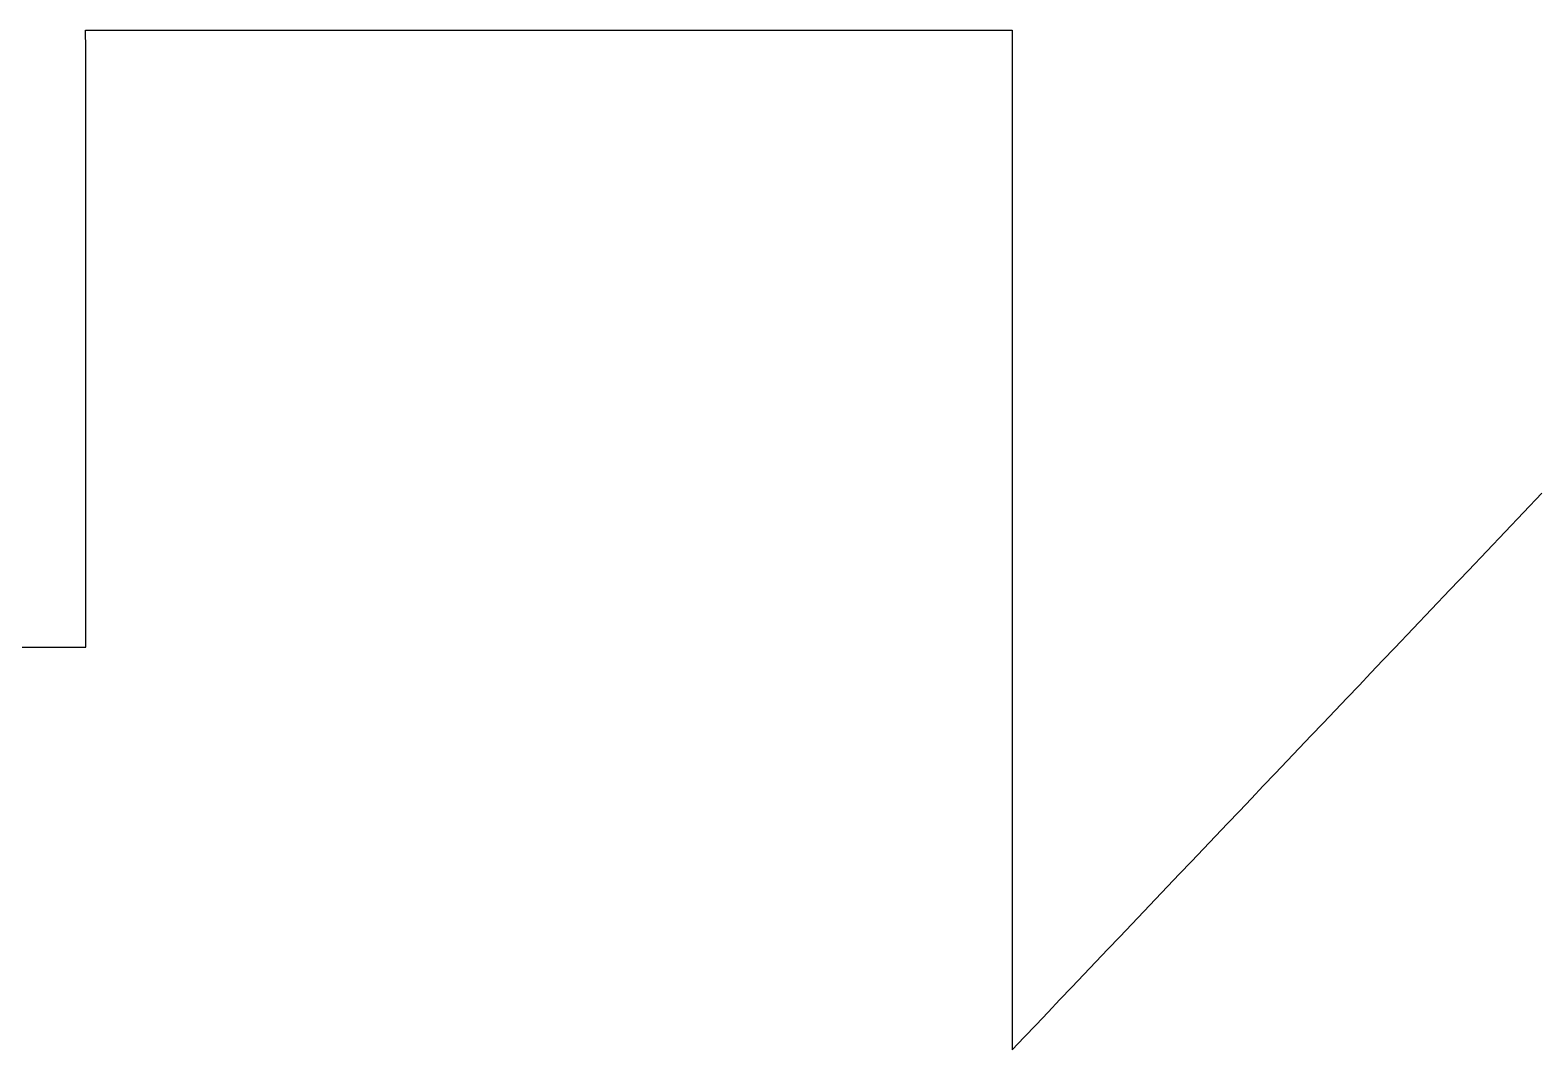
# Model space of a CAD drawing. Extents: x 0.1 to 59.6, y 0.2 to 53.5.
# Drawn here: x 25.354 to 29.865, y 24.522 to 27.573 of the extents above; entities that cross this region are included whole.
import ezdxf

# ---------------------------------------------------------------- set-up
doc = ezdxf.new("R2010")
doc.units = 0
doc.layers.add('BASE', color=7, linetype='CONTINUOUS')

msp = doc.modelspace()

# ---------------------------------------------------------------- linework, layer by layer
at = {"layer": 'BASE', "color": 7}
for p, q in [((25.5201, 27.5735), (25.6068, 27.5735)), ((25.5211, 27.5164), (25.5201, 27.5735)), ((25.6068, 27.5735), (25.6935, 27.5735)), ((25.6935, 27.5735), (25.7802, 27.5735)), ((25.7802, 27.5735), (25.8669, 27.5735)), ((25.8669, 27.5735), (25.9535, 27.5735)), ((25.9535, 27.5735), (26.0402, 27.5735)), ((26.0402, 27.5735), (26.1269, 27.5735)), ((26.1269, 27.5735), (26.2136, 27.5735)), ((26.2136, 27.5735), (26.3003, 27.5735)), ((26.3003, 27.5735), (26.3869, 27.5735)), ((26.3869, 27.5735), (26.4736, 27.5735)), ((26.4736, 27.5735), (26.5603, 27.5735)), ((26.5603, 27.5735), (26.647, 27.5735)), ((26.647, 27.5735), (26.7337, 27.5735)), ((26.7337, 27.5735), (26.8203, 27.5735)), ((26.8203, 27.5735), (26.907, 27.5735)), ((26.907, 27.5735), (26.9937, 27.5735)), ((26.9937, 27.5735), (27.0804, 27.5735)), ((27.0804, 27.5735), (27.1671, 27.5735)), ((27.1671, 27.5735), (27.2537, 27.5735)), ((27.2537, 27.5735), (27.3404, 27.5735)), ((27.3404, 27.5735), (27.4271, 27.5735)), ((27.4271, 27.5735), (27.5138, 27.5735)), ((27.5138, 27.5735), (27.6005, 27.5735)), ((27.6005, 27.5735), (27.6871, 27.5735)), ((27.6871, 27.5735), (27.7738, 27.5735)), ((27.7738, 27.5735), (27.8605, 27.5735)), ((27.8605, 27.5735), (27.9472, 27.5735)), ((27.9472, 27.5735), (28.0339, 27.5735)), ((28.0339, 27.5735), (28.1205, 27.5735)), ((28.1205, 27.5735), (28.2072, 27.5735)), ((28.2072, 27.5735), (28.2939, 27.5735)), ((28.2939, 27.5735), (28.2939, 27.5157)), ((25.5211, 27.4587), (25.5211, 27.5164)), ((28.2939, 27.5157), (28.2939, 27.458)), ((25.5211, 27.401), (25.5211, 27.4587)), ((28.2939, 27.458), (28.2939, 27.4002)), ((25.521, 27.3433), (25.5211, 27.401)), ((28.2939, 27.4002), (28.2939, 27.3425)), ((25.521, 27.2855), (25.521, 27.3433)), ((28.2939, 27.3425), (28.2939, 27.2847)), ((25.521, 27.2278), (25.521, 27.2855)), ((28.2939, 27.2847), (28.2939, 27.227)), ((25.521, 27.1701), (25.521, 27.2278)), ((28.2939, 27.227), (28.2939, 27.1692)), ((25.521, 27.1124), (25.521, 27.1701)), ((28.2939, 27.1692), (28.2939, 27.1115)), ((25.5209, 27.0546), (25.521, 27.1124)), ((28.2939, 27.1115), (28.2939, 27.0537)), ((25.5209, 26.9969), (25.5209, 27.0546)), ((28.2939, 27.0537), (28.2939, 26.996)), ((25.5209, 26.9392), (25.5209, 26.9969)), ((28.2939, 26.996), (28.2939, 26.9382)), ((25.5209, 26.8815), (25.5209, 26.9392)), ((28.2939, 26.9382), (28.2939, 26.8805)), ((25.5209, 26.8238), (25.5209, 26.8815)), ((28.2939, 26.8805), (28.2939, 26.8227)), ((25.5208, 26.766), (25.5209, 26.8238)), ((28.2939, 26.8227), (28.2939, 26.765)), ((25.5208, 26.7083), (25.5208, 26.766)), ((28.2939, 26.765), (28.2939, 26.7072)), ((25.5208, 26.6506), (25.5208, 26.7083)), ((28.2939, 26.7072), (28.2939, 26.6495)), ((25.5208, 26.5929), (25.5208, 26.6506)), ((28.2939, 26.6495), (28.2939, 26.5917)), ((25.5208, 26.5352), (25.5208, 26.5929)), ((28.2939, 26.5917), (28.2939, 26.534)), ((25.5207, 26.4775), (25.5208, 26.5352)), ((28.2939, 26.534), (28.2939, 26.4762)), ((25.5207, 26.4197), (25.5207, 26.4775)), ((28.2939, 26.4762), (28.2939, 26.4185)), ((25.5207, 26.362), (25.5207, 26.4197)), ((28.2939, 26.4185), (28.2939, 26.3607)), ((25.5207, 26.3043), (25.5207, 26.362)), ((28.2939, 26.3607), (28.2939, 26.303)), ((25.5207, 26.2466), (25.5207, 26.3043)), ((28.2939, 26.303), (28.2939, 26.2452)), ((25.5207, 26.1888), (25.5207, 26.2466)), ((28.2939, 26.2452), (28.2939, 26.1875)), ((25.5206, 26.1311), (25.5207, 26.1888)), ((28.2939, 26.1875), (28.2939, 26.1297)), ((29.8248, 26.1297), (29.8797, 26.1875)), ((25.5206, 26.0734), (25.5206, 26.1311)), ((28.2939, 26.1297), (28.2939, 26.072)), ((29.7698, 26.072), (29.8248, 26.1297)), ((25.5206, 26.0157), (25.5206, 26.0734)), ((28.2939, 26.072), (28.2939, 26.0142)), ((29.7148, 26.0142), (29.7698, 26.072)), ((25.5206, 25.958), (25.5206, 26.0157)), ((28.2939, 26.0142), (28.2939, 25.9565)), ((29.6598, 25.9565), (29.7148, 26.0142)), ((25.5206, 25.9002), (25.5206, 25.958)), ((28.2939, 25.9565), (28.2939, 25.8987)), ((29.6048, 25.8987), (29.6598, 25.9565)), ((25.5205, 25.8425), (25.5206, 25.9002)), ((28.2939, 25.8987), (28.2939, 25.841)), ((29.5498, 25.841), (29.6048, 25.8987)), ((25.5205, 25.7848), (25.5205, 25.8425)), ((28.2939, 25.841), (28.2939, 25.7832)), ((29.4948, 25.7832), (29.5498, 25.841)), ((25.5205, 25.7271), (25.5205, 25.7848)), ((28.2939, 25.7832), (28.2939, 25.7255)), ((29.4398, 25.7255), (29.4948, 25.7832)), ((25.2281, 25.7271), (25.3743, 25.7271)), ((25.3743, 25.7271), (25.5205, 25.7271)), ((28.2939, 25.7255), (28.2939, 25.6879)), ((29.404, 25.6879), (29.4398, 25.7255)), ((28.2939, 25.6879), (28.2939, 25.6503)), ((29.3682, 25.6503), (29.404, 25.6879)), ((28.2939, 25.6503), (28.2939, 25.6126)), ((29.3324, 25.6126), (29.3682, 25.6503)), ((28.2939, 25.6126), (28.2939, 25.575)), ((29.2966, 25.575), (29.3324, 25.6126)), ((28.2939, 25.575), (28.2939, 25.5374)), ((28.2939, 25.5374), (28.2939, 25.4998)), ((29.225, 25.4998), (29.2608, 25.5374)), ((29.2608, 25.5374), (29.2966, 25.575)), ((28.2939, 25.4998), (28.2939, 25.4622)), ((29.1892, 25.4622), (29.225, 25.4998)), ((28.2939, 25.4622), (28.2939, 25.4246)), ((29.1533, 25.4246), (29.1892, 25.4622)), ((28.2939, 25.4246), (28.2939, 25.387)), ((29.1175, 25.387), (29.1533, 25.4246)), ((28.2939, 25.387), (28.2939, 25.3494)), ((29.0817, 25.3494), (29.1175, 25.387)), ((28.2939, 25.3494), (28.2939, 25.3118)), ((28.2939, 25.3118), (28.2939, 25.2742)), ((29.0101, 25.2742), (29.0459, 25.3118)), ((29.0459, 25.3118), (29.0817, 25.3494)), ((28.2939, 25.2742), (28.2939, 25.2365)), ((28.9743, 25.2365), (29.0101, 25.2742)), ((28.2939, 25.2365), (28.2939, 25.1989)), ((28.9385, 25.1989), (28.9743, 25.2365)), ((28.2939, 25.1989), (28.2939, 25.1613)), ((28.9027, 25.1613), (28.9385, 25.1989)), ((28.2939, 25.1613), (28.2939, 25.1237)), ((28.8669, 25.1237), (28.9027, 25.1613)), ((28.2939, 25.1237), (28.2939, 25.0861)), ((28.2939, 25.0861), (28.2939, 25.0485)), ((28.7952, 25.0485), (28.8311, 25.0861)), ((28.8311, 25.0861), (28.8669, 25.1237)), ((28.2939, 25.0485), (28.2939, 25.0109)), ((28.7594, 25.0109), (28.7952, 25.0485)), ((28.2939, 25.0109), (28.2939, 24.9733)), ((28.7236, 24.9733), (28.7594, 25.0109)), ((28.2939, 24.9733), (28.2939, 24.9357)), ((28.6878, 24.9357), (28.7236, 24.9733)), ((28.2939, 24.9357), (28.2939, 24.8981)), ((28.652, 24.8981), (28.6878, 24.9357)), ((28.2939, 24.8981), (28.2939, 24.8604)), ((28.2939, 24.8604), (28.2939, 24.8228)), ((28.5804, 24.8228), (28.6162, 24.8604)), ((28.6162, 24.8604), (28.652, 24.8981)), ((28.2939, 24.8228), (28.2939, 24.7852)), ((28.5446, 24.7852), (28.5804, 24.8228)), ((28.2939, 24.7852), (28.2939, 24.7476)), ((28.5088, 24.7476), (28.5446, 24.7852)), ((28.2939, 24.7476), (28.2939, 24.71)), ((28.473, 24.71), (28.5088, 24.7476)), ((28.2939, 24.71), (28.2939, 24.6724)), ((28.4371, 24.6724), (28.473, 24.71)), ((28.2939, 24.6724), (28.2939, 24.6348)), ((28.2939, 24.6348), (28.2939, 24.5972)), ((28.3655, 24.5972), (28.4013, 24.6348)), ((28.4013, 24.6348), (28.4371, 24.6724)), ((28.2939, 24.5972), (28.2939, 24.5596)), ((28.3297, 24.5596), (28.3655, 24.5972)), ((28.2939, 24.5596), (28.2939, 24.522)), ((28.2939, 24.522), (28.3297, 24.5596))]:
    msp.add_line(p, q, dxfattribs=at)

doc.saveas('drawing.dxf')
